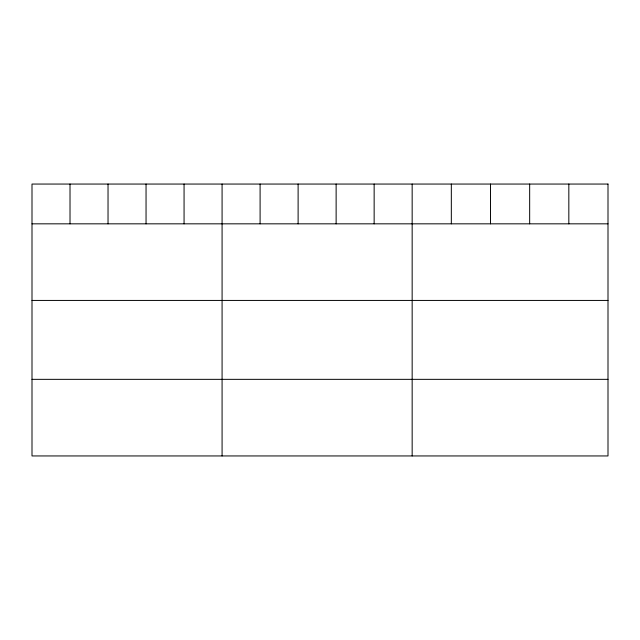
<?xml version="1.0" encoding="UTF-8"?>
<svg xmlns="http://www.w3.org/2000/svg" width="640" height="640" viewBox="0 0 640 640"><rect width="100%" height="100%" fill="white"/><g stroke="black" fill="none" stroke-linecap="round" stroke-linejoin="round"><path stroke-width="0.96" d="M32 223.832L608 223.832M32 300.432L608 300.432M32 379.344L608 379.344M568.832 184.056L568.832 223.832M529.664 184.056L529.664 223.832M490.496 184.056L490.496 223.832M451.328 184.056L451.328 223.832M412.16 184.056L412.16 455.944M374.144 184.056L374.144 223.832M336.128 184.056L336.128 223.832M298.112 184.056L298.112 223.832M260.096 184.056L260.096 223.832M222.08 184.056L222.08 455.944M184.064 184.056L184.064 223.832M146.048 184.056L146.048 223.832M108.032 184.056L108.032 223.832M70.016 184.056L70.016 223.832M608 184.056L32 184.056L32 455.944L608 455.944L608 184.056"/></g></svg>
